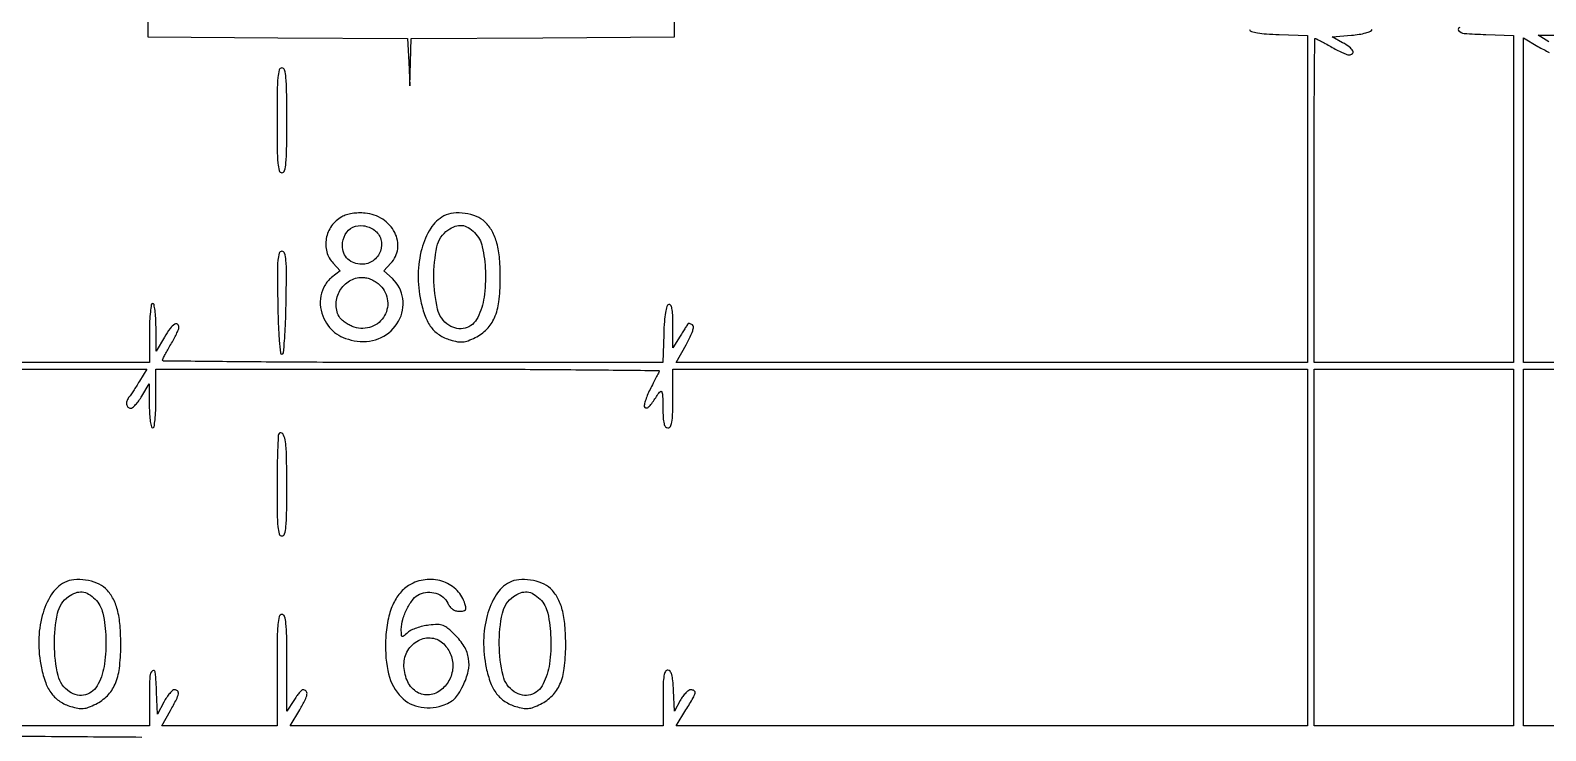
# Model space of a CAD drawing. Extents: x 0 to 836, y 5 to 589.
# Drawn here: x 507.57 to 546.75, y 133.37 to 151.48 of the extents above; entities that cross this region are included whole.
import ezdxf

# ---------------------------------------------------------------- set-up
doc = ezdxf.new("R2010")
doc.units = 0
doc.header["$MEASUREMENT"] = 0

msp = doc.modelspace()

# ---------------------------------------------------------------- linework, layer by layer
for points in [[(201.712326, 537.783562, -0.000001), (217.055896, 537.76491, -0.426088)], [(546.939, 229.3929, -0.000106), (546.943559, 250.949215, -0.000176), (546.957638, 269.095817, -0.000001), (546.976289, 285.583213, -0.415883)], [(836.0595, 588.6891), (420.497259, 588.710259, 0.000013), (261.145696, 588.714318, 0.000021), (126.989856, 588.708632), (4.934769, 588.698274, 0.19889), (4.878609, 588.675009, 0.198853), (4.855343, 588.618859), (4.83877, 516.273901, 0.000036), (4.826254, 436.744061, 0.000021), (4.8222, 342.282364), (4.8222, 95.946129), (4.469225, 95.920114, 0.031904), (4.160456, 95.877435, 0.315999), (4.075312, 95.787407, 0.415411), (4.137995, 95.703578, 0.035338), (4.43445, 95.6826), (4.8222, 95.6826), (4.8222, 50.2101), (4.8222, 4.7376), (420.462, 4.7376), (836.1018, 4.7376)], [(201.712326, 185.847562, -0.000001), (217.055896, 185.82891, -0.426088)], [(604.852986, 529.408162, -0.000002), (620.423836, 529.389509, -0.550615)], [(308.18842, 529.408162, -0.000002), (322.638019, 529.38951, -0.415836)], [(238.738155, 529.614638, -0.000002), (224.300981, 529.63329, -0.415836)], [(531.796111, 538.074638, -0.000002), (517.6951, 538.093291, -0.426056)], [(413.368417, 538.074638, -0.000002), (399.676779, 538.093291, -0.415815)], [(206.267293, 233.405114, -0.000001), (217.051222, 233.389599, -0.0589)], [(77.850638, 481.579418, -0.000002), (77.869294, 494.031443, -0.550517)], [(77.644162, 421.684687, -0.000002), (77.625507, 409.236574, -0.415775)], [(835.429914, 203.53197, -0.00002), (835.42504, 321.569549)], [(604.231838, 387.151416, -0.000003), (604.250494, 398.693431, -0.41574)], [(598.142374, 133.226362, -0.000004), (607.061927, 133.207701, -0.425827)], [(544.534158, 151.551246, 0.584384), (544.50319, 151.472919, 0.206829), (544.64795, 151.397246, 0.009955), (545.204188, 151.367256), (545.9238, 151.342813), (545.9238, 147.116106), (545.9238, 142.8894), (543.3435, 142.8894), (540.7632, 142.8894), (540.7632, 147.0771, -0.000753), (540.765619, 148.682876, -0.001256), (540.773089, 150.034663, -0.000064), (540.783023, 151.251072, -0.411787), (540.796865, 151.2648, -0.118776), (540.820239, 151.259168, -0.002401), (540.928795, 151.202971, -0.005535), (541.05518, 151.13498, -0.003675), (541.198715, 151.054319, 0.011167), (541.347436, 150.973651, 0.013731), (541.48981, 150.905368, 0.012176), (541.611396, 150.854621, 0.090598), (541.67265, 150.842819, 0.192997), (541.754381, 150.874676, 0.340288), (541.765443, 150.942438, 0.109392), (541.675775, 151.04632, 0.035201), (541.50345, 151.156877), (541.2285, 151.3071), (541.729514, 151.3494, 0.017263), (541.93222, 151.373585, 0.029087), (542.099618, 151.409516, 0.030909), (542.223203, 151.452038, 0.218326), (542.265314, 151.49745, 0.394038)], [(539.092127, 151.49745, 0.245891), (539.143079, 151.448169, 0.029679), (539.30021, 151.411847, 0.024548), (539.532059, 151.384186, 0.009086), (539.860577, 151.367256), (540.594, 151.342813), (540.594, 147.116106), (540.594, 142.8894), (532.429377, 142.8894), (524.264753, 142.8894), (524.523175, 143.347298, 0.013355), (524.633084, 143.554803, 0.038063), (524.694331, 143.706253, 0.059741), (524.714346, 143.81096, 0.278577), (524.68747, 143.863369, 0.031), (524.649884, 143.883494, 0.046666), (524.614822, 143.895753, 0.057974), (524.586875, 143.899329, 0.246146), (524.572336, 143.891921, 0.013628), (524.55799, 143.870477, 0.000456), (524.503615, 143.784022, 0.000865), (524.439698, 143.681798, 0.000603), (524.36789, 143.5662), (524.18445, 143.2701), (524.183025, 143.8482, 0.009062), (524.177325, 144.125038, 0.039053), (524.15815, 144.288483, 0.088868), (524.125059, 144.373266, 0.348476), (524.07585, 144.391273, 0.245891), (524.026569, 144.340321, 0.029679), (523.990247, 144.18319, 0.024548), (523.962586, 143.951341, 0.009086), (523.945656, 143.622823), (523.921213, 142.8894), (517.452606, 142.8894, -0.000919), (514.972395, 142.893959, -0.001534), (512.884929, 142.908038, -0.000095), (511.011395, 142.926779, -0.423439), (510.98664, 142.95285, -0.10382), (510.996723, 142.992588, -0.007062), (511.04973, 143.097067, -0.009869), (511.117679, 143.220455, -0.007234), (511.197707, 143.3547, 0.012708), (511.277541, 143.492015, 0.015414), (511.345035, 143.624759, 0.01405), (511.394773, 143.738739, 0.095102), (511.406567, 143.79885, 0.218217), (511.37046, 143.878501, 0.339983), (511.298756, 143.882812, 0.086405), (511.179361, 143.767554, 0.02268), (511.031895, 143.54505), (510.816401, 143.1855), (510.8156, 143.79885, 0.012065), (510.809436, 144.041155, 0.0222), (510.790933, 144.237512, 0.01921), (510.764689, 144.384435, 0.352506), (510.7302, 144.4122, 0.365646), (510.694603, 144.382151, 0.014491), (510.6691, 144.2007, 0.018502), (510.651244, 143.958721, 0.009164), (510.6456, 143.6508), (510.6456, 142.8894), (483.6159, 142.8894)], [(576.7182, 142.8894), (546.1776, 142.8894), (546.1776, 147.085139), (546.1776, 151.280878), (546.552215, 151.061339, 0.009739), (546.702304, 150.977265, 0.012571), (546.843425, 150.90629, 0.010376)], [(546.83325, 151.181127), (546.5583, 151.348768), (547.08705, 151.349084, 0.009996)], [(483.5805, 142.7202), (510.5748, 142.7202), (510.385161, 142.40295, -0.004855), (510.307346, 142.275596, -0.005537), (510.230354, 142.155284, -0.005042), (510.16289, 142.054616, -0.030884), (510.124461, 142.00533, 0.094374), (510.068581, 141.911216, 0.116251), (510.05678, 141.810078, 0.159083), (510.091181, 141.735233, 0.211125), (510.15915, 141.705828, 0.175744), (510.211463, 141.725267, 0.030637), (510.288651, 141.799362, 0.030019), (510.372311, 141.901857, 0.022931), (510.451505, 142.023078), (510.63811, 142.3395), (510.641855, 141.76845, 0.013372), (510.649273, 141.545761, 0.023366), (510.668941, 141.362249, 0.020491), (510.696116, 141.224275, 0.346819), (510.7302, 141.1974, 0.365646), (510.765797, 141.227449, 0.014491), (510.7913, 141.4089, 0.018502), (510.809156, 141.650879, 0.009164), (510.8148, 141.9588), (510.8148, 142.7202), (517.33605, 142.7202, -0.000912), (519.834575, 142.715643, -0.001532), (521.932825, 142.701562, -0.000105), (523.810861, 142.68281, -0.547689), (523.827144, 142.65675, -0.005811), (523.806593, 142.614774, -0.000383), (523.745819, 142.49444, -0.000554), (523.673108, 142.351139, -0.000414), (523.592638, 142.193306, 0.018282), (523.519079, 142.035321, 0.027125), (523.46746, 141.891666, 0.025584), (523.438999, 141.775142, 0.248378), (523.453461, 141.728139, 0.275435), (523.506065, 141.714827, 0.127251), (523.568752, 141.752645, 0.04344), (523.658603, 141.861954, 0.006451), (523.817075, 142.099522, -0.140256), (523.865988, 142.142139, -0.462508), (523.899892, 142.126656, -0.061481), (523.917068, 142.015411, -0.005245), (523.922825, 141.72615, 0.010172), (523.93079, 141.458511, 0.04862), (523.953189, 141.307504, 0.108379), (523.993144, 141.226928, 0.22744), (524.0547, 141.1974, 0.273642), (524.118723, 141.235275, 0.084509), (524.156925, 141.34545, 0.035355), (524.1768, 141.555214, 0.005946), (524.1816, 141.9588), (524.1816, 142.7202), (532.3878, 142.7202), (540.594, 142.7202), (540.594, 138.1095), (540.594, 133.4988), (532.430882, 133.4988), (524.267764, 133.4988), (524.520782, 133.910007, 0.005568), (524.707178, 134.220637, 0.071916), (524.757911, 134.345569, 0.322236), (524.73423, 134.404634, 0.14246), (524.649073, 134.4294, 0.154657), (524.590935, 134.410977, 0.042934), (524.516856, 134.348633, 0.039003), (524.4408, 134.259686, 0.032366), (524.374123, 134.15445), (524.2239, 133.8795), (524.198713, 134.40825, 0.011248), (524.18065, 134.665537, 0.045136), (524.152004, 134.820494, 0.089857), (524.110044, 134.906862, 0.239244), (524.050663, 134.937, 0.277003), (523.989605, 134.900362, 0.080338), (523.952564, 134.792062, 0.035677), (523.932749, 134.590311, 0.006644), (523.9278, 134.2179), (523.9278, 133.4988), (519.107795, 133.4988), (514.28779, 133.4988), (514.532784, 133.914311, 0.01485), (514.671232, 134.165908, 0.078453), (514.720122, 134.315051, 0.231995), (514.695843, 134.394742, 0.207695), (514.616008, 134.4294, 0.19874), (514.582812, 134.415663, 0.018002), (514.52036, 134.348633, 0.021171), (514.449713, 134.259776, 0.014946), (514.377733, 134.15445), (514.20165, 133.8795), (514.200225, 135.12735, 0.003154), (514.195119, 135.812718, 0.022183), (514.175737, 136.145837, 0.048039), (514.139723, 136.324897, 0.330366), (514.0719, 136.3752, 0.34379), (514.002955, 136.321441, 0.039586), (513.968016, 136.11435, 0.019356), (513.949218, 135.733352, 0.002648), (513.945, 134.937), (513.945, 133.4988), (512.457267, 133.4988), (510.969534, 133.4988), (511.188267, 133.890156, 0.008959), (511.343836, 134.180597, 0.069373), (511.39439, 134.325676, 0.25141), (511.372411, 134.397791, 0.198121), (511.295769, 134.4294, 0.180386), (511.242443, 134.409514, 0.035725), (511.16912, 134.336208, 0.033672), (511.091653, 134.23362, 0.025766), (511.020819, 134.11215), (510.8571, 133.7949), (510.832085, 134.36595, 0.010857), (510.797702, 134.89019, 0.597596), (510.725292, 134.921343, 0.219319), (510.655841, 134.783935, 0.009046), (510.6456, 134.2179), (510.6456, 133.4988), (501.9741, 133.4988)], [(501.8895, 133.245, -0.000692), (505.181973, 133.240441, -0.001155), (507.953223, 133.226362, -0.000054), (510.448917, 133.207646, -0.424202)]]:
    msp.add_lwpolyline(points, format="xyb")
for points in [[(510.58091, 153.86625), (510.6033, 151.3071), (513.962463, 151.284983), (517.321626, 151.262865), (517.350803, 150.650483), (517.37998, 150.0381), (517.39679, 150.65049), (517.4136, 151.262881), (520.81875, 151.28499), (524.2239, 151.3071), (524.246285, 153.862569)], [(576.7182, 133.4988), (546.1776, 133.4988), (546.1776, 138.1095), (546.1776, 142.7202), (576.6828, 142.7202)]]:
    msp.add_lwpolyline(points)
for points in [[(513.945, 149.1498, 0.002849), (513.949258, 148.402586, 0.020523), (513.968133, 148.04295, 0.04313), (514.003453, 147.848499, 0.338315), (514.0719, 147.7962, 0.338315), (514.140347, 147.848499, 0.04313), (514.175667, 148.04295, 0.020523), (514.194542, 148.402586, 0.002849), (514.1988, 149.1498, 0.002849), (514.194542, 149.897014, 0.020523), (514.175667, 150.25665, 0.04313), (514.140347, 150.451101, 0.338315), (514.0719, 150.5034, 0.338315), (514.003453, 150.451101, 0.04313), (513.968133, 150.25665, 0.020523), (513.949258, 149.897014, 0.002849)], [(515.617977, 146.653904, 0.110627), (515.356854, 146.418599, 0.108997), (515.21931, 146.093154, 0.112195), (515.233387, 145.747728, 0.123117), (515.396529, 145.455512), (515.579057, 145.26122), (515.357374, 145.086844, 0.096885), (515.179498, 144.880362, 0.083036), (515.080364, 144.610673, 0.079658), (515.072153, 144.313048, 0.078554), (515.157176, 144.026229, 0.057675), (515.301428, 143.796241, 0.074404), (515.484173, 143.62707, 0.069519), (515.718593, 143.511072, 0.043155), (516.0177, 143.439639, 0.150165), (516.636277, 143.533082, 0.153598), (517.089097, 143.957338, 0.164695), (517.199202, 144.540274, 0.172586), (516.929109, 145.057076), (516.709534, 145.260572), (516.892367, 145.455188, 0.162084), (517.065746, 145.830441, 0.147802), (516.988372, 146.250783, 0.131769), (516.67771, 146.592697, 0.120047), (516.226456, 146.748409, 0.027879), (516.050735, 146.755015, 0.033992), (515.886794, 146.740861, 0.037167), (515.740544, 146.706867, 0.052649)], [(518.262139, 146.677331, 0.133039), (517.919129, 146.357662, 0.072917), (517.688271, 145.827239, 0.063285), (517.596476, 145.16885, 0.054258), (517.663788, 144.471899, 0.038109), (517.776029, 144.082849, 0.07364), (517.932166, 143.799784, 0.08606), (518.144715, 143.60256, 0.071427), (518.425075, 143.472721, 0.026842), (518.611801, 143.427535, 0.069755), (518.749697, 143.421399, 0.067582), (518.886501, 143.453398, 0.024029), (519.070854, 143.534135, 0.08301), (519.370712, 143.751149, 0.092798), (519.570009, 144.04649, 0.071312), (519.681971, 144.457149, 0.029806), (519.718858, 145.030992, 0.020525), (519.699203, 145.570043, 0.045555), (519.630311, 145.974927, 0.060037), (519.507412, 146.28306, 0.079457), (519.32296, 146.521694, 0.093169), (519.102839, 146.662285, 0.059297), (518.808542, 146.741877, 0.059632), (518.506133, 146.749908, 0.098591)], [(516.464176, 146.310903, -0.174417), (516.632115, 146.072869, -0.157072), (516.619244, 145.770429, -0.149383), (516.429798, 145.521589, -0.157155), (516.137531, 145.4274, -0.087141), (515.937613, 145.462509, -0.106098), (515.77682, 145.563114, -0.107921), (515.673326, 145.719272, -0.092836), (515.637, 145.913231, -0.125266), (515.709474, 146.19797, -0.157327), (515.905746, 146.384604, -0.151715), (516.180077, 146.425224, -0.11472)], [(519.054333, 146.247758, -0.144075), (519.254134, 145.881345, -0.044146), (519.333437, 145.249223, -0.044375), (519.298311, 144.575924, -0.081718), (519.134595, 144.053876, -0.09631), (518.996649, 143.875764, -0.114296), (518.809536, 143.775437, -0.114637), (518.597814, 143.767751, -0.097318), (518.390081, 143.852174, -0.192896), (518.097369, 144.271296, -0.054774), (518.001095, 145.07584, -0.054766), (518.081926, 145.883359, -0.189883), (518.366312, 146.313206, -0.063398), (518.552019, 146.410925, -0.113636), (518.722019, 146.433403, -0.112269), (518.886141, 146.379298, -0.060914)], [(513.964002, 144.43335, 0.004905), (513.979084, 143.880885, 0.010925), (514.003866, 143.460987, 0.005626), (514.033949, 143.13512, 0.38427), (514.0719, 143.1009, 0.38427), (514.109851, 143.13512, 0.005626), (514.139934, 143.460987, 0.010925), (514.164716, 143.880885, 0.004905), (514.179798, 144.43335, 0.002683), (514.188951, 145.188659, 0.021892), (514.176174, 145.533603, 0.052691), (514.142325, 145.713397, 0.33123), (514.0719, 145.7658, 0.33123), (514.001475, 145.713397, 0.052691), (513.967626, 145.533603, 0.021892), (513.954849, 145.188659, 0.002683)], [(516.613745, 144.881345, -0.171965), (516.805369, 144.47933, -0.178056), (516.697359, 144.053161, -0.175695), (516.337143, 143.794735, -0.16836), (515.887567, 143.821339, -0.034572), (515.783201, 143.873284, -0.03036), (515.682136, 143.941192, -0.031589), (515.598382, 144.013984, -0.075329), (515.549167, 144.079841, -0.134578), (515.473561, 144.411935, -0.122953), (515.57356, 144.749034, -0.123709), (515.819568, 144.998098, -0.137203), (516.1446, 145.089, -0.05569), (516.268237, 145.075186, -0.048581), (516.391899, 145.034259, -0.047034), (516.509144, 144.968569, -0.045205)], [(513.9991, 141.0541, 0.186374), (513.977247, 141.004752, 0.002086), (513.960892, 140.634839, 0.006105), (513.948908, 140.203926, 0.003899), (513.945, 139.7028, 0.003), (513.949287, 138.988341, 0.021382), (513.968219, 138.64295, 0.045736), (514.0038, 138.456859, 0.334295), (514.0719, 138.4056, 0.334966), (514.140056, 138.457031, 0.045301), (514.175595, 138.644468, 0.021239), (514.194518, 138.992159, 0.002975), (514.1988, 139.711907, 0.005289), (514.190621, 140.485131, 0.031648), (514.156666, 140.88635, 0.118898), (514.091901, 141.046458, 0.463205)], [(508.448539, 137.202131, 0.133039), (508.105529, 136.882462, 0.072917), (507.874671, 136.352039, 0.063285), (507.782876, 135.69365, 0.054258), (507.850188, 134.996699, 0.038109), (507.962429, 134.607649, 0.07364), (508.118566, 134.324584, 0.08606), (508.331115, 134.12736, 0.071427), (508.611475, 133.997521, 0.026842), (508.798201, 133.952335, 0.069755), (508.936097, 133.946199, 0.067582), (509.072901, 133.978198, 0.024029), (509.257254, 134.058935, 0.08301), (509.557112, 134.275949, 0.092798), (509.756409, 134.57129, 0.071312), (509.868371, 134.981949, 0.029806), (509.905258, 135.555792, 0.020525), (509.885603, 136.094843, 0.045555), (509.816711, 136.499727, 0.060037), (509.693812, 136.80786, 0.079457), (509.50936, 137.046494, 0.093169), (509.289239, 137.187085, 0.059297), (508.994942, 137.266677, 0.059632), (508.692533, 137.274708, 0.098591)], [(517.4136, 137.16218, 0.091039), (517.156211, 136.963604, 0.071413), (516.959853, 136.670028, 0.058997), (516.826636, 136.279925, 0.035155), (516.757622, 135.793494, 0.065252), (516.809503, 134.924957, 0.12543), (517.104369, 134.297871, 0.165394), (517.597475, 133.992906, 0.137042), (518.2173, 134.021641, 0.03902), (518.398683, 134.097627, 0.072123), (518.528593, 134.190119, 0.063137), (518.637556, 134.324319, 0.023863), (518.755342, 134.535807, 0.05808), (518.888309, 134.906493, 0.096714), (518.900061, 135.236895, 0.097528), (518.786798, 135.545532, 0.059881), (518.546743, 135.851177, 0.02073), (518.366954, 136.016645, 0.087428), (518.240846, 136.09021, 0.092225), (518.100601, 136.114246, 0.024517), (517.873182, 136.09985, 0.029908), (517.71483, 136.072335, 0.026782), (517.554808, 136.025386, 0.027747), (517.415644, 135.967462, 0.071538), (517.325567, 135.906793, -0.010472), (517.217448, 135.81299, -0.297784), (517.18238, 135.808945, -0.274003), (517.162578, 135.83971, -0.009257), (517.1598, 135.989753, -0.072542), (517.19771, 136.249676, -0.047148), (517.311588, 136.531602, -0.048132), (517.467489, 136.77254, -0.118747), (517.632258, 136.901455, -0.094816), (517.840095, 136.951977, -0.089828), (518.056154, 136.923778, -0.093742), (518.24111, 136.823719, -0.11562), (518.360657, 136.668966, 0.05591), (518.414984, 136.578176, 0.077484), (518.483289, 136.512575, 0.081855), (518.565213, 136.473284, 0.071083), (518.659581, 136.4598, 0.033646), (518.767215, 136.467051, 0.197222), (518.815293, 136.494833, 0.203472), (518.82914, 136.547759, 0.035991), (518.806511, 136.65015, 0.122665), (518.603565, 136.993707, 0.110661), (518.25593, 137.217852, 0.105474), (517.831303, 137.278598, 0.10222)], [(519.954139, 137.202131, 0.133039), (519.611129, 136.882462, 0.072917), (519.380271, 136.352039, 0.063285), (519.288476, 135.69365, 0.054258), (519.355788, 134.996699, 0.038109), (519.468029, 134.607649, 0.07364), (519.624166, 134.324584, 0.08606), (519.836715, 134.12736, 0.071427), (520.117075, 133.997521, 0.026842), (520.303801, 133.952335, 0.069755), (520.441697, 133.946199, 0.067582), (520.578501, 133.978198, 0.024029), (520.762854, 134.058935, 0.08301), (521.062712, 134.275949, 0.092798), (521.262009, 134.57129, 0.071312), (521.373971, 134.981949, 0.029806), (521.410858, 135.555792, 0.020525), (521.391203, 136.094843, 0.045555), (521.322311, 136.499727, 0.060037), (521.199412, 136.80786, 0.079457), (521.01496, 137.046494, 0.093169), (520.794839, 137.187085, 0.059297), (520.500542, 137.266677, 0.059632), (520.198133, 137.274708, 0.098591)], [(509.240733, 136.772558, -0.144075), (509.440534, 136.406145, -0.044146), (509.519837, 135.774023, -0.044375), (509.484711, 135.100724, -0.081718), (509.320995, 134.578676, -0.09631), (509.183049, 134.400564, -0.114296), (508.995936, 134.300237, -0.114637), (508.784214, 134.292551, -0.097318), (508.576481, 134.376974, -0.192896), (508.283769, 134.796096, -0.054774), (508.187495, 135.60064, -0.054766), (508.268326, 136.408159, -0.189883), (508.552712, 136.838006, -0.063398), (508.738419, 136.935725, -0.113636), (508.908419, 136.958203, -0.112269), (509.072541, 136.904098, -0.060914)], [(520.746333, 136.772558, -0.144075), (520.946134, 136.406145, -0.044146), (521.025437, 135.774023, -0.044375), (520.990311, 135.100724, -0.081718), (520.826595, 134.578676, -0.09631), (520.688649, 134.400564, -0.114296), (520.501536, 134.300237, -0.114637), (520.289814, 134.292551, -0.097318), (520.082081, 134.376974, -0.192896), (519.789369, 134.796096, -0.054774), (519.693095, 135.60064, -0.054766), (519.773926, 136.408159, -0.189883), (520.058312, 136.838006, -0.063398), (520.244019, 136.935725, -0.113636), (520.414019, 136.958203, -0.112269), (520.578141, 136.904098, -0.060914)], [(518.257448, 135.615952, -0.10684), (518.442747, 135.328461, -0.109765), (518.490366, 134.992979, -0.109146), (518.391407, 134.667413, -0.104617), (518.163458, 134.408035, -0.151218), (517.845774, 134.295242, -0.167491), (517.53461, 134.388401, -0.139993), (517.307931, 134.674627, -0.098224), (517.22748, 135.080202, -0.135032), (517.328207, 135.446376, -0.139461), (517.601174, 135.704151, -0.152321), (517.949666, 135.766604, -0.166619)]]:
    msp.add_lwpolyline(points, format="xyb", close=True)
msp.add_lwpolyline([(545.9238, 138.1095), (545.9238, 133.4988), (543.3435, 133.4988), (540.7632, 133.4988), (540.7632, 138.1095), (540.7632, 142.7202), (543.3435, 142.7202), (545.9238, 142.7202)], close=True)

doc.saveas('drawing.dxf')
